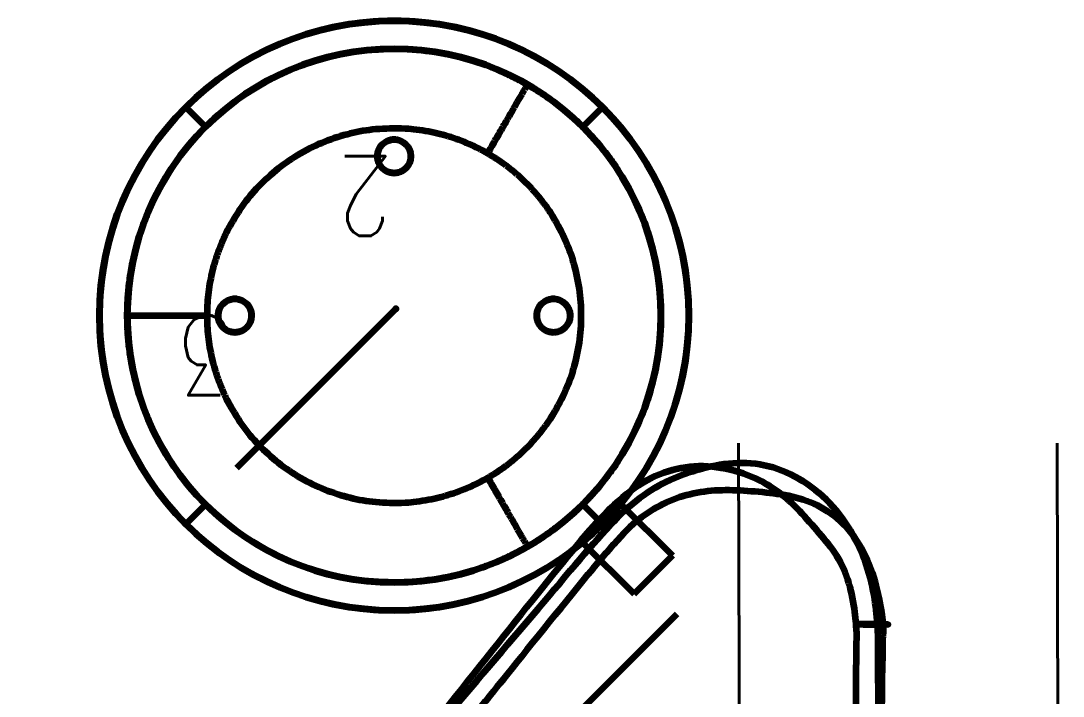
# Model space of a CAD drawing. Header units: inches. Extents: x -0.4 to 8, y -0.5 to 10.5.
# Drawn here: x 2.666 to 3.32, y 2.761 to 3.185 of the extents above; entities that cross this region are included whole.
import ezdxf

# ---------------------------------------------------------------- set-up
doc = ezdxf.new("R2010")
doc.units = ezdxf.units.IN
doc.header["$LTSCALE"] = 0.504853
doc.header["$MEASUREMENT"] = 0
for name, color, linetype in [('1', 7, 'Continuous'), ('2', 7, 'Continuous'), ('25', 7, 'Continuous'), ('3', 7, 'Continuous'), ('35', 7, 'Continuous'), ('75', 7, 'Continuous')]:
    doc.layers.add(name, color=color, linetype=linetype)
doc.styles.get("Standard").update_dxf_attribs({"font": 'ROMANS.SHX'})

# ---------------------------------------------------------------- blocks, each defined once
blk = doc.blocks.new('1127')
at = {"layer": '3', "color": 2, "linetype": 'Continuous', "lineweight": 211, "insert": (0, 0.02), "char_height": 0.02, "attachment_point": 1}
blk.add_mtext('{\\W210.000000;1}', dxfattribs=at)
blk = doc.blocks.new('Q2')
at = {"color": 1, "linetype": 'Continuous', "lineweight": 211}
for p, q in [((-0.050614, 0.174655, 0.121), (-0.074655, 0.150614, 0.121)), ((-0.074655, 0.150614, 0.08), (-0.050614, 0.174655, 0.08)), ((-0.050614, 0.174655, 0.08), (-0.074655, 0.150614, 0.08)), ((-0.074655, 0.150614, 0.121), (-0.050614, 0.174655, 0.121)), ((-0.01824, 0.142282, 0.121), (-0.050614, 0.174655, 0.121)), ((-0.01824, 0.142282, 0.08), (-0.050614, 0.174655, 0.08)), ((-0.050614, 0.174655, 0.08), (-0.050614, 0.174655, 0.121)), ((-0.050614, 0.174655, 0.121), (-0.01824, 0.142282, 0.121)), ((-0.050614, 0.174655, 0.08), (-0.01824, 0.142282, 0.08)), ((-0.050614, 0.174655, 0.121), (-0.050614, 0.174655, 0.08)), ((0.1, 0.1675, 0.13), (0.1, 0.1675, 0.29)), ((-0.074655, 0.150614, 0.08), (-0.042282, 0.11824, 0.08)), ((-0.074655, 0.150614, 0.121), (-0.042282, 0.11824, 0.121)), ((-0.042282, 0.11824, 0.08), (-0.074655, 0.150614, 0.08)), ((-0.074655, 0.150614, 0.08), (-0.074655, 0.150614, 0.121)), ((-0.042282, 0.11824, 0.121), (-0.074655, 0.150614, 0.121)), ((-0.074655, 0.150614, 0.121), (-0.074655, 0.150614, 0.08)), ((-0.01824, 0.142282, 0.121), (-0.01824, 0.142282, 0.08)), ((-0.01824, 0.142282, 0.121), (-0.01824, 0.142282, 0.08)), ((-0.030815, 0.130815, 0.121), (-0.01844, 0.11844, 0.13)), ((0.230815, 0.130815, 0.121), (0.21844, 0.11844, 0.13)), ((0.230815, 0.130815, 0.08), (0.230815, 0.130815, 0.121)), ((-0.042282, 0.11824, 0.08), (-0.042282, 0.11824, 0.121)), ((-0.042282, 0.11824, 0.08), (-0.042282, 0.11824, 0.121)), ((-0.0675, 0, 0.13), (-0.0675, 0, 0.29)), ((0.2675, 0, 0.29), (0.2675, 0, 0.13)), ((-0.030815, -0.130815, 0.121), (-0.01844, -0.11844, 0.13)), ((0.21844, -0.11844, 0.13), (0.230815, -0.130815, 0.121)), ((-0.030815, -0.130815, 0.08), (-0.030815, -0.130815, 0.121)), ((0.230815, -0.130815, 0.121), (0.230815, -0.130815, 0.08)), ((0.1, -0.1675, 0.13), (0.1, -0.1675, 0.29))]:
    blk.add_line(p, q, dxfattribs=at)
at = {"color": 1, "linetype": 'Continuous', "lineweight": 211, "extrusion": (0, 0, -1)}
for centre, radius in [((-0.1, 0, -0.121), 0.185), ((-0.1, 0, -0.121), 0.185), ((-0.1, 0, -0.121), 0.185), ((-0.1, 0, -0.13), 0.1675), ((-0.1, 0, -0.13), 0.1675), ((-0.1, 0, -0.13), 0.1675), ((-0.1, 0, -0.13), 0.1675)]:
    blk.add_circle(centre, radius, dxfattribs=at)
at = {"color": 1, "linetype": 'Continuous', "lineweight": 211}
for centre, radius in [((0.1, 0, 0.08), 0.185), ((0.1, 0, 0.13), 0.1675), ((0.1, 0, 0.29), 0.1675)]:
    blk.add_circle(centre, radius, dxfattribs=at)
for centre, start, end in [((0.1, 0, 0.08), 315.000007, 129.727544), ((0.1, 0, 0.121), 315, 129.727537), ((0.1, 0, 0.08), 315.000019, 129.727556), ((0.1, 0, 0.121), 315.000019, 129.727556), ((0.1, 0, 0.08), 129.727619, 140.272467), ((0.1, 0, 0.121), 140.272456, 314.999993), ((0.1, 0, 0.08), 140.272463, 315), ((0.1, 0, 0.08), 140.272463, 315), ((0.1, 0, 0.121), 140.272463, 315)]:
    blk.add_arc(centre, 0.185, start, end, dxfattribs=at)
at = {"color": 1, "linetype": 'Continuous', "lineweight": 211, "extrusion": (-6e-15, 6e-15, -1)}
blk.add_arc((-0.1, 0, -0.121), 0.185, 39.727533, 50.272381, dxfattribs=at)
at = {"color": 1, "linetype": 'Continuous', "lineweight": 211}
for points in [[(0.2675, 0, 0.29), (0.2675, 0.096706, 0.29), (0.1, 0.193412, 0.29), (0.01625, 0.145059, 0.29), (-0.0675, 0.096706, 0.29), (-0.0675, -0.096706, 0.29), (0.01625, -0.145059, 0.29), (0.1, -0.193412, 0.29), (0.2675, -0.096706, 0.29), (0.2675, 0, 0.29)], [(0.2175, 0, 0.34), (0.2175, -0.067839, 0.34), (0.1, -0.135677, 0.34), (0.04125, -0.101758, 0.34), (-0.0175, -0.067839, 0.34), (-0.0175, 0.067839, 0.34), (0.04125, 0.101758, 0.34), (0.1, 0.135677, 0.34), (0.2175, 0.067839, 0.34), (0.2175, 0, 0.34)], [(0.2175, 0, 0.34), (0.2175, -0.067839, 0.34), (0.1, -0.135677, 0.34), (0.04125, -0.101758, 0.34), (-0.0175, -0.067839, 0.34), (-0.0175, 0.067839, 0.34), (0.04125, 0.101758, 0.34), (0.1, 0.135677, 0.34), (0.2175, 0.067839, 0.34), (0.2175, 0, 0.34)]]:
    blk.add_rational_spline(points, [1, 0.75, 0.75, 1, 0.75, 0.75, 1, 0.75, 0.75, 1], degree=2, knots=[0, 0, 0, 0.1666667, 0.3333333, 0.3333333, 0.5, 0.6666667, 0.6666667, 0.8333333, 1, 1, 1], dxfattribs=at)
for points in [[(0.04125, 0.101758, 0.34), (0.01625, 0.145059, 0.34), (0.01625, 0.145059, 0.29)], [(0.2675, 0, 0.29), (0.2675, 0, 0.34), (0.2175, 0, 0.34)], [(0.04125, -0.101758, 0.34), (0.01625, -0.145059, 0.34), (0.01625, -0.145059, 0.29)]]:
    blk.add_rational_spline(points, [1, 0.707106775034, 1], degree=2, dxfattribs=at)
at = {"layer": '1', "color": 2, "linetype": 'Continuous', "lineweight": 211}
for p, q in [((-0.009093, 0.00525, 0.08), (-0.009093, 0.00525, -0.122)), ((0.009093, 0.00525, 0.08), (0.009093, 0.00525, -0.122)), ((0.190907, 0.00525, 0.08), (0.190907, 0.00525, -0.122)), ((0.190907, 0.00525, 0.08), (0.190907, 0.00525, -0.122)), ((0.209093, 0.00525, 0.08), (0.209093, 0.00525, -0.122)), ((0.209093, 0.00525, 0.08), (0.209093, 0.00525, -0.122)), ((0, -0.0105, -0.122), (0, -0.0105, 0.08)), ((0.2, -0.0105, -0.122), (0.2, -0.0105, 0.08)), ((0.2, -0.0105, -0.122), (0.2, -0.0105, 0.08)), ((0.090907, -0.09475, 0.08), (0.090907, -0.09475, -0.122)), ((0.090907, -0.09475, 0.08), (0.090907, -0.09475, -0.122)), ((0.109093, -0.09475, 0.08), (0.109093, -0.09475, -0.122)), ((0.109093, -0.09475, 0.08), (0.109093, -0.09475, -0.122)), ((0.1, -0.1105, -0.122), (0.1, -0.1105, 0.08)), ((0.1, -0.1105, -0.122), (0.1, -0.1105, 0.08))]:
    blk.add_line(p, q, dxfattribs=at)
for centre in [(0, 0, 0.08), (0.2, 0, 0.08), (0.1, -0.1, 0.08)]:
    blk.add_circle(centre, 0.0105, dxfattribs=at)
for points in [[(0, -0.0105, -0.122), (-0.018187, -0.0105, -0.122), (-0.009093, 0.00525, -0.122), (0, 0.021, -0.122), (0.009093, 0.00525, -0.122), (0.018187, -0.0105, -0.122), (0, -0.0105, -0.122)], [(0, -0.0105, 0.08), (0.018187, -0.0105, 0.08), (0.009093, 0.00525, 0.08), (0, 0.021, 0.08), (-0.009093, 0.00525, 0.08), (-0.018187, -0.0105, 0.08), (0, -0.0105, 0.08)], [(0.2, -0.0105, -0.122), (0.181813, -0.0105, -0.122), (0.190907, 0.00525, -0.122), (0.2, 0.021, -0.122), (0.209093, 0.00525, -0.122), (0.218187, -0.0105, -0.122), (0.2, -0.0105, -0.122)], [(0.2, -0.0105, 0.08), (0.218187, -0.0105, 0.08), (0.209093, 0.00525, 0.08), (0.2, 0.021, 0.08), (0.190907, 0.00525, 0.08), (0.181813, -0.0105, 0.08), (0.2, -0.0105, 0.08)], [(0.2, -0.0105, -0.122), (0.181813, -0.0105, -0.122), (0.190907, 0.00525, -0.122), (0.2, 0.021, -0.122), (0.209093, 0.00525, -0.122), (0.218187, -0.0105, -0.122), (0.2, -0.0105, -0.122)], [(0.2, -0.0105, 0.08), (0.218187, -0.0105, 0.08), (0.209093, 0.00525, 0.08), (0.2, 0.021, 0.08), (0.190907, 0.00525, 0.08), (0.181813, -0.0105, 0.08), (0.2, -0.0105, 0.08)], [(0.1, -0.1105, -0.122), (0.081813, -0.1105, -0.122), (0.090907, -0.09475, -0.122), (0.1, -0.079, -0.122), (0.109093, -0.09475, -0.122), (0.118187, -0.1105, -0.122), (0.1, -0.1105, -0.122)], [(0.1, -0.1105, 0.08), (0.118187, -0.1105, 0.08), (0.109093, -0.09475, 0.08), (0.1, -0.079, 0.08), (0.090907, -0.09475, 0.08), (0.081813, -0.1105, 0.08), (0.1, -0.1105, 0.08)], [(0.1, -0.1105, -0.122), (0.081813, -0.1105, -0.122), (0.090907, -0.09475, -0.122), (0.1, -0.079, -0.122), (0.109093, -0.09475, -0.122), (0.118187, -0.1105, -0.122), (0.1, -0.1105, -0.122)], [(0.1, -0.1105, 0.08), (0.118187, -0.1105, 0.08), (0.109093, -0.09475, 0.08), (0.1, -0.079, 0.08), (0.090907, -0.09475, 0.08), (0.081813, -0.1105, 0.08), (0.1, -0.1105, 0.08)]]:
    blk.add_rational_spline(points, [1, 0.5, 1, 0.5, 1, 0.5, 1], degree=2, knots=[0, 0, 0, 0.3333333, 0.3333333, 0.6666667, 0.6666667, 1, 1, 1], dxfattribs=at)
at = {"layer": '2', "color": 3, "linetype": 'Continuous', "lineweight": 211}
blk.add_line((0.098874, -0.004188, 0.072317), (0.198874, 0.095812, 0.172317), dxfattribs=at)
blk.add_point((0.098874, -0.004188, 0.072317), dxfattribs=at)
at = {"layer": '3', "color": 5, "linetype": 'Continuous', "lineweight": 211, "char_height": 0.05, "attachment_point": 1}
for s, insert in [('{\\W0.852090;3}', (0.2, 0.05)), ('{\\W0.852090;2}', (0.1, -0.05))]:
    blk.add_mtext(s, dxfattribs=dict(at, insert=insert))
blk = doc.blocks.new('38177')
at = {"layer": '3', "color": 2, "linetype": 'Continuous', "lineweight": 211, "insert": (0, 0.02), "char_height": 0.02, "attachment_point": 1}
blk.add_mtext('{\\W210.000000;1}', dxfattribs=at)
blk = doc.blocks.new('W1')
at = {"color": 1, "linetype": 'Continuous', "lineweight": 211}
for points, weights, knots in [([(0.51005, 0.221674, 0.13545), (0.483565, 0.23253, 0.135526), (0.491386, 0.21164, 0.135404), (0.48995, 0.204963, 0.135274), (0.489951, 0.201606, 0.135329), (0.489951, 0.199569, 0.135362), (0.489951, 0.195702, 0.136894), (0.489952, 0.192806, 0.139916), (0.489953, 0.192041, 0.141827), (0.489953, 0.190438, 0.145836), (0.489956, 0.189332, 0.154495), (0.489959, 0.190271, 0.163195), (0.489961, 0.191811, 0.167261), (0.489962, 0.192557, 0.169233), (0.489964, 0.195486, 0.172406), (0.489966, 0.199475, 0.174072), (0.489968, 0.201606, 0.174146), (0.489973, 0.209312, 0.174415), (0.489987, 0.224736, 0.174419), (0.490005, 0.240155, 0.174605), (0.490016, 0.247865, 0.174699), (0.490029, 0.257597, 0.174817), (0.490063, 0.27706, 0.175055), (0.490369, 0.296525, 0.175439), (0.490124, 0.306254, 0.175414), (0.489695, 0.323318, 0.17537), (0.476331, 0.355413, 0.174097), (0.452851, 0.377794, 0.167683), (0.439158, 0.389942, 0.164857), (0.423194, 0.404105, 0.161562), (0.379921, 0.406857, 0.167158), (0.34219, 0.387695, 0.167944), (0.327229, 0.371695, 0.168042), (0.276012, 0.308068, 0.148481), (0.172968, 0.178696, 0.109057), (0.070138, 0.04868, 0.070712), (0.019752, -0.014769, 0.052041), (0.015618, -0.019841, 0.052276), (-0.000531, -0.026673, 0.052122), (-0.016833, -0.020358, 0.052079), (-0.021296, -0.013402, 0.052057), (-0.025761, -0.006441, 0.052034), (-0.024639, 0.011183, 0.052007), (-0.012138, 0.023257, 0.052), (-0.004113, 0.025217, 0.052)], [1, 1, 1, 1, 1, 0.940953294411, 0.901588824018, 0.940953294411, 1, 0.978388961739, 0.963981602898, 0.978388961739, 1, 0.940956182248, 0.90159363708, 0.940956182248, 1, 1, 1, 1, 1, 1, 1, 1, 1, 0.939195576489, 0.898659294148, 0.939195576489, 1, 0.939195576489, 0.898659294148, 0.939195576489, 1, 1, 1, 1, 1, 0.856235334905, 0.760392224841, 0.856235334905, 1, 0.856235334905, 0.760392224841, 0.856235334905, 1], [0, 0, 0, 0.037037, 0.0740741, 0.1111111, 0.1111111, 0.1481481, 0.1851852, 0.2222222, 0.2222222, 0.2592593, 0.2962963, 0.3333333, 0.3333333, 0.3703704, 0.4074074, 0.4444444, 0.4444444, 0.4814815, 0.5185185, 0.5555556, 0.5555556, 0.5925926, 0.6296296, 0.6666667, 0.6666667, 0.6851852, 0.7037037, 0.7222222, 0.7222222, 0.7407407, 0.7592593, 0.7777778, 0.7777778, 0.8148148, 0.8518519, 0.8888889, 0.8888889, 0.9074074, 0.9259259, 0.9444444, 0.9444444, 0.962963, 0.9814815, 1, 1, 1]), ([(-0.004113, 0.016513, 0.067075), (-0.009256, 0.014839, 0.067112), (-0.01687, 0.006626, 0.067274), (-0.017336, -0.004796, 0.067448), (-0.014436, -0.009346, 0.067533), (-0.011539, -0.013893, 0.067617), (-0.000972, -0.01842, 0.067768), (0.010132, -0.014487, 0.06798), (0.013103, -0.011586, 0.067822), (0.067651, 0.053728, 0.08759), (0.172674, 0.177955, 0.126703), (0.278884, 0.302527, 0.164836), (0.332238, 0.365345, 0.183584), (0.344373, 0.379578, 0.183469), (0.377635, 0.399985, 0.183229), (0.41617, 0.410662, 0.181652), (0.4369, 0.405168, 0.174469), (0.459135, 0.399275, 0.166764), (0.488166, 0.364842, 0.164666), (0.502851, 0.326557, 0.164074), (0.503345, 0.306514, 0.164066), (0.503585, 0.296768, 0.164062), (0.503682, 0.27727, 0.164192), (0.503903, 0.257773, 0.164282), (0.504011, 0.248025, 0.16433), (0.504096, 0.240303, 0.164367), (0.504264, 0.224857, 0.164444), (0.504139, 0.209398, 0.164258), (0.504507, 0.20169, 0.164564), (0.504517, 0.201481, 0.164572), (0.50456, 0.201066, 0.164471), (0.504603, 0.200722, 0.164191), (0.504613, 0.200631, 0.163991), (0.50476, 0.199299, 0.161064), (0.504723, 0.198623, 0.154552), (0.504706, 0.19942, 0.148109), (0.504828, 0.200487, 0.145061), (0.504838, 0.200567, 0.144832), (0.504876, 0.200881, 0.144447), (0.504912, 0.201338, 0.144227), (0.504921, 0.201589, 0.144214), (0.505029, 0.204944, 0.144047), (0.504268, 0.211634, 0.142934), (0.508283, 0.232524, 0.149648), (0.494975, 0.221674, 0.126747)], [1, 0.856235334905, 0.760392224841, 0.856235334905, 1, 0.856235334905, 0.760392224841, 0.856235334905, 1, 1, 1, 1, 1, 0.939195576489, 0.898659294148, 0.939195576489, 1, 0.939195576489, 0.898659294148, 0.939195576489, 1, 1, 1, 1, 1, 1, 1, 1, 1, 0.940956182248, 0.90159363708, 0.940956182248, 1, 0.978388961739, 0.963981602898, 0.978388961739, 1, 0.940953294411, 0.901588824018, 0.940953294411, 1, 1, 1, 1, 1], [0, 0, 0, 0.0185185, 0.037037, 0.0555556, 0.0555556, 0.0740741, 0.0925926, 0.1111111, 0.1111111, 0.1481481, 0.1851852, 0.2222222, 0.2222222, 0.2407407, 0.2592593, 0.2777778, 0.2777778, 0.2962963, 0.3148148, 0.3333333, 0.3333333, 0.3703704, 0.4074074, 0.4444444, 0.4444444, 0.4814815, 0.5185185, 0.5555556, 0.5555556, 0.5925926, 0.6296296, 0.6666667, 0.6666667, 0.7037037, 0.7407407, 0.7777778, 0.7777778, 0.8148148, 0.8518519, 0.8888889, 0.8888889, 0.9259259, 0.962963, 1, 1, 1]), ([(-0.004113, 0.03392, 0.067075), (-0.014816, 0.031838, 0.067038), (-0.032098, 0.017136, 0.066868), (-0.035573, -0.005755, 0.066668), (-0.030686, -0.015512, 0.066561), (-0.025793, -0.025281, 0.066454), (-0.005196, -0.036112, 0.06626), (0.016574, -0.032152, 0.065815), (0.026395, -0.022273, 0.066286), (0.078255, 0.04001, 0.083597), (0.18399, 0.167867, 0.11764), (0.288324, 0.296022, 0.151588), (0.340546, 0.360625, 0.169025), (0.352165, 0.373086, 0.169242), (0.383537, 0.389836, 0.170264), (0.417943, 0.390117, 0.176992), (0.436946, 0.389168, 0.181325), (0.456618, 0.388186, 0.185811), (0.489263, 0.364547, 0.181888), (0.506032, 0.326507, 0.181187), (0.506531, 0.305994, 0.181171), (0.506767, 0.296282, 0.181163), (0.506255, 0.27685, 0.181404), (0.506068, 0.25742, 0.181552), (0.505974, 0.247705, 0.181623), (0.505899, 0.240008, 0.181679), (0.505749, 0.224615, 0.181787), (0.50558, 0.209219, 0.182109), (0.505526, 0.201523, 0.18194), (0.505499, 0.197825, 0.18186), (0.505475, 0.190849, 0.178999), (0.505446, 0.185675, 0.173483), (0.505426, 0.184324, 0.170026), (0.505396, 0.182393, 0.165085), (0.505321, 0.181098, 0.154454), (0.505247, 0.182314, 0.143799), (0.505219, 0.184236, 0.138837), (0.5052, 0.185586, 0.13535), (0.505173, 0.190816, 0.129786), (0.505148, 0.197874, 0.12691), (0.505129, 0.201623, 0.126808), (0.505111, 0.204975, 0.126718), (0.504347, 0.211647, 0.128013), (0.508151, 0.232535, 0.121182), (0.494975, 0.221674, 0.144154)], [1, 0.856235334905, 0.760392224841, 0.856235334905, 1, 0.856235334905, 0.760392224841, 0.856235334905, 1, 1, 1, 1, 1, 0.939195576489, 0.898659294148, 0.939195576489, 1, 0.939195576489, 0.898659294148, 0.939195576489, 1, 1, 1, 1, 1, 1, 1, 1, 1, 0.940956182248, 0.90159363708, 0.940956182248, 1, 0.978388961739, 0.963981602898, 0.978388961739, 1, 0.940953294411, 0.901588824018, 0.940953294411, 1, 1, 1, 1, 1], [0, 0, 0, 0.0185185, 0.037037, 0.0555556, 0.0555556, 0.0740741, 0.0925926, 0.1111111, 0.1111111, 0.1481481, 0.1851852, 0.2222222, 0.2222222, 0.2407407, 0.2592593, 0.2777778, 0.2777778, 0.2962963, 0.3148148, 0.3333333, 0.3333333, 0.3703704, 0.4074074, 0.4444444, 0.4444444, 0.4814815, 0.5185185, 0.5555556, 0.5555556, 0.5925926, 0.6296296, 0.6666667, 0.6666667, 0.7037037, 0.7407407, 0.7777778, 0.7777778, 0.8148148, 0.8518519, 0.8888889, 0.8888889, 0.9259259, 0.962963, 1, 1, 1]), ([(0.490124, 0.306254, 0.175414), (0.490798, 0.306144, 0.179031), (0.496408, 0.305975, 0.183734), (0.503735, 0.305939, 0.183571), (0.506531, 0.305994, 0.181171), (0.509329, 0.306049, 0.178769), (0.510603, 0.306254, 0.171549), (0.506818, 0.306459, 0.165285), (0.503345, 0.306514, 0.164066), (0.499868, 0.306569, 0.162846), (0.492989, 0.306533, 0.165369), (0.489449, 0.306364, 0.171789), (0.490124, 0.306254, 0.175414)], [1, 0.8625, 0.7125, 0.8625, 1, 0.8625, 0.7125, 0.8625, 1, 0.8625, 0.7125, 0.8625, 1], [0, 0, 0, 0.1111111, 0.2222222, 0.3333333, 0.3333333, 0.4444444, 0.5555556, 0.6666667, 0.6666667, 0.7777778, 0.8888889, 1, 1, 1])]:
    blk.add_rational_spline(points, weights, degree=2, knots=knots, dxfattribs=at)
at = {"layer": '2', "color": 3, "linetype": 'Continuous', "lineweight": 211}
blk.add_line((0.277753, 0.212941, 0.133082), (0.377753, 0.312941, 0.233082), dxfattribs=at)

msp = doc.modelspace()

# ---------------------------------------------------------------- block references
at = {"layer": '25', "color": 8, "linetype": 'Continuous', "lineweight": 211, "rotation": 270}
for name, p in [('38177', (3.1, 4)), ('1127', (3.3, 4))]:
    msp.add_blockref(name, p, dxfattribs=at)
at = {"layer": '35', "color": 8, "linetype": 'Continuous', "lineweight": 211, "rotation": 180}
msp.add_blockref('Q2', (3, 3), dxfattribs=at)
at = {"layer": '75', "color": 8, "linetype": 'Continuous', "lineweight": 211}
msp.add_blockref('W1', (2.7, 2.5), dxfattribs=at)

doc.saveas('drawing.dxf')
